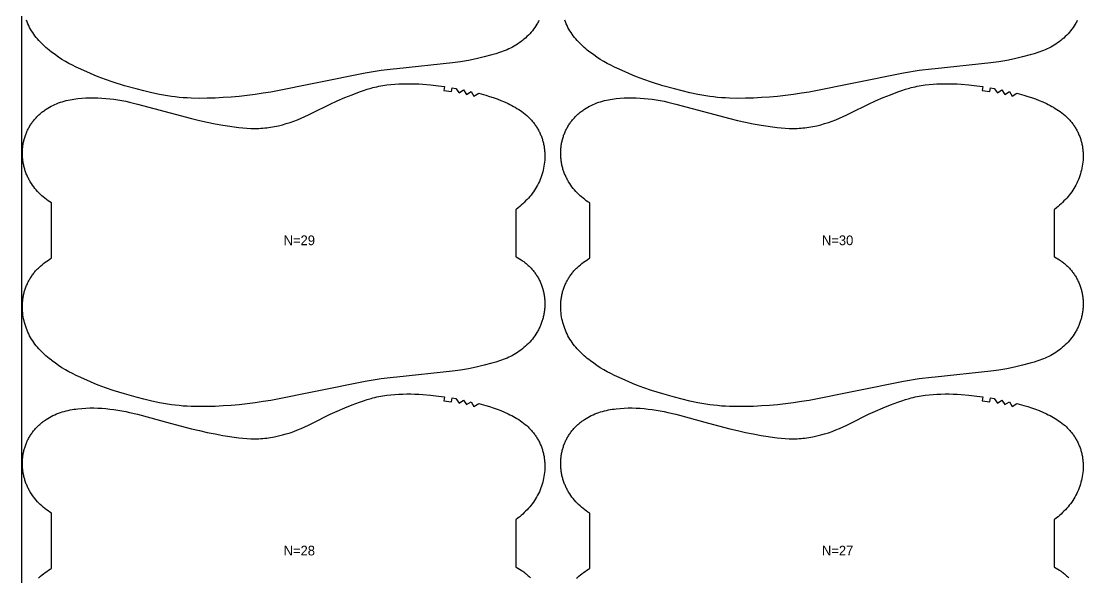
# Model space of a CAD drawing. Header units: inches. Extents: x 1 to 1936, y -76 to 1061.
# Drawn here: x 1 to 552, y 487 to 774 of the extents above; entities that cross this region are included whole.
import ezdxf

# ---------------------------------------------------------------- set-up
doc = ezdxf.new("R2010")
doc.units = ezdxf.units.IN

msp = doc.modelspace()

# ---------------------------------------------------------------- linework, layer by layer
at = {"layer": '1'}
for points in [[(1.472, -76.1778), (1936.299, -76.1778), (1936.299, 1060.5025), (1.472, 1060.5025), (1.472, -76.1778)], [(113.5219, 719.2052), (115.5751, 718.9874), (117.6325, 718.8202), (119.6929, 718.7149), (120.7239, 718.689), (121.755, 718.6828), (122.7862, 718.6976), (123.817, 718.7332), (124.8471, 718.7893), (125.8761, 718.8655), (126.9035, 718.9614), (127.9291, 719.0768), (128.9522, 719.2113), (129.9727, 719.3644), (130.9901, 719.5358), (132.0042, 719.7251), (134.0221, 720.1551), (136.0255, 720.6501), (138.0134, 721.206), (139.9844, 721.8194), (141.9364, 722.4901), (143.8671, 723.2186), (145.7741, 724.0055), (147.6562, 724.8489), (149.5184, 725.7372), (151.6049, 726.7825), (160.5896, 731.2836), (164.3455, 732.9938), (168.1475, 734.6006), (171.9845, 736.1192), (175.8551, 737.553), (177.8038, 738.2355), (179.7642, 738.8822), (181.7391, 739.4781), (182.733, 739.7524), (183.7316, 740.0086), (184.7353, 740.2451), (185.7436, 740.4622), (186.7561, 740.6603), (187.7722, 740.8399), (189.8137, 741.1463), (191.8642, 741.3857), (193.9201, 741.5628), (195.9799, 741.6837), (198.0423, 741.7548), (200.1059, 741.7825), (202.1697, 741.772), (204.2328, 741.7242), (206.2945, 741.6387), (208.3542, 741.5152), (212.4655, 741.1596), (216.5664, 740.6899), (219.5565, 740.294), (219.5577, 740.2938), (219.2809, 738.31), (223.1959, 737.7234), (223.513, 739.6981), (225.4858, 739.3701), (227.0915, 737.0523), (229.4191, 738.6428), (230.9599, 736.2834), (233.3303, 737.806), (234.7961, 735.4003), (237.2135, 736.8471), (240.821, 735.8383), (242.7957, 735.2366), (244.758, 734.5967), (246.7046, 733.9122), (248.632, 733.1766), (250.5365, 732.3838), (252.4138, 731.5285), (253.3408, 731.0759), (254.2594, 730.606), (255.1689, 730.118), (256.0688, 729.6113), (256.9582, 729.0854), (257.8354, 728.539), (258.6984, 727.9709), (259.545, 727.3801), (260.3733, 726.7652), (261.1813, 726.1251), (261.9668, 725.4586), (262.3505, 725.115), (262.7278, 724.7645), (263.0986, 724.4067), (263.4626, 724.0419), (263.8197, 723.6703), (264.1699, 723.2918), (264.513, 722.9068), (264.8489, 722.5154), (265.1774, 722.1177), (265.4986, 721.7138), (265.8122, 721.304), (266.1181, 720.8883), (266.4162, 720.467), (266.7064, 720.0401), (266.9887, 719.6079), (267.2628, 719.1704), (267.5286, 718.7279), (267.7861, 718.2805), (268.0351, 717.8283), (268.2756, 717.3716), (268.5074, 716.9104), (268.7306, 716.445), (268.9449, 715.9755), (269.1505, 715.5021), (269.3471, 715.025), (269.5347, 714.5443), (269.7133, 714.0602), (269.8827, 713.5729), (270.0429, 713.0825), (270.1938, 712.5893), (270.3353, 712.0934), (270.4674, 711.5949), (270.5901, 711.094), (270.7031, 710.591), (270.8065, 710.0859), (270.9003, 709.579), (270.9846, 709.0704), (271.0594, 708.5602), (271.1249, 708.0488), (271.1811, 707.5361), (271.2281, 707.0225), (271.2659, 706.508), (271.2946, 705.9929), (271.3143, 705.4773), (271.327, 704.4453), (271.3045, 703.4134), (271.2474, 702.383), (271.1562, 701.3553), (271.0315, 700.3314), (270.8739, 699.312), (270.6837, 698.2981), (270.4617, 697.2905), (270.2082, 696.2901), (269.9238, 695.2977), (269.6091, 694.3141), (269.2644, 693.3405), (268.8899, 692.3778), (268.4857, 691.4275), (268.0516, 690.4908), (267.5879, 689.569), (267.0945, 688.6634), (266.5713, 687.7752), (266.0186, 686.9058), (265.4366, 686.0561), (264.8268, 685.226), (264.1912, 684.4149), (263.5316, 683.6222), (262.8499, 682.8476), (262.148, 682.0904), (261.4278, 681.3502), (260.6912, 680.6264), (259.9398, 679.9186), (259.1746, 679.2262), (258.3962, 678.5488), (257.6055, 677.8859), (256.327, 676.8692), (256.327, 652.6223), (256.4749, 652.5478), (257.3808, 652.0535), (258.27, 651.5292), (259.1408, 650.9749), (259.5689, 650.6867), (259.9918, 650.391), (260.4094, 650.0879), (260.8215, 649.7775), (261.228, 649.4598), (261.6285, 649.1347), (262.0229, 648.8024), (262.4111, 648.4628), (262.7929, 648.116), (263.168, 647.762), (263.5363, 647.4008), (263.8977, 647.0326), (264.2519, 646.6575), (264.5989, 646.2757), (264.9385, 645.8872), (265.2705, 645.4923), (265.5949, 645.091), (265.9115, 644.6836), (266.2201, 644.2701), (266.5205, 643.8508), (266.8127, 643.4256), (267.0965, 642.9949), (267.3718, 642.5587), (267.6384, 642.1172), (267.8962, 641.6705), (268.1449, 641.2187), (268.3846, 640.7621), (268.6152, 640.3008), (268.8365, 639.835), (269.0486, 639.3648), (269.2515, 638.8906), (269.4451, 638.4125), (269.6294, 637.9306), (269.8043, 637.4453), (269.9699, 636.9566), (270.126, 636.4649), (270.2726, 635.9702), (270.4098, 635.4728), (270.5375, 634.9728), (270.6556, 634.4706), (270.7641, 633.9662), (270.863, 633.4599), (270.9523, 632.9519), (271.0319, 632.4423), (271.1019, 631.9313), (271.1625, 631.4191), (271.2134, 630.9059), (271.255, 630.3918), (271.287, 629.8769), (271.3097, 629.3616), (271.323, 628.8458), (271.327, 628.3299), (271.3217, 627.8139), (271.3071, 627.298), (271.2832, 626.7825), (271.2502, 626.2674), (271.2081, 625.753), (271.1568, 625.2394), (271.0964, 624.7267), (271.027, 624.2153), (270.9485, 623.7051), (270.8609, 623.1964), (270.7643, 622.6895), (270.6587, 622.1843), (270.5441, 621.6812), (270.4204, 621.1803), (270.2878, 620.6818), (270.1462, 620.1858), (269.9957, 619.6925), (269.8362, 619.2021), (269.6677, 618.7147), (269.4903, 618.2306), (269.304, 617.7499), (269.1088, 617.2728), (268.9048, 616.7994), (268.692, 616.3299), (268.4706, 615.8643), (268.2407, 615.4027), (268.0026, 614.9453), (267.7563, 614.4922), (267.502, 614.0434), (267.2399, 613.599), (266.6928, 612.7239), (266.116, 611.8677), (265.5109, 611.0311), (264.8787, 610.215), (264.2204, 609.4201), (263.5369, 608.6469), (262.8292, 607.8961), (262.098, 607.1682), (261.3442, 606.4638), (260.5686, 605.7834), (259.772, 605.1277), (258.9554, 604.4972), (258.1195, 603.8924), (257.2654, 603.3134), (256.3941, 602.7604), (256.327, 602.7205), (255.5068, 602.2334), (254.6045, 601.7325), (253.6883, 601.2577), (252.7592, 600.8093), (251.8183, 600.3872), (250.8667, 599.9912), (249.9055, 599.6192), (248.9359, 599.2686), (247.959, 598.9372), (245.9882, 598.3217), (244.0023, 597.7529), (240.0097, 596.7038), (235.9917, 595.7656), (231.9472, 594.9429), (227.879, 594.2466), (223.7918, 593.6788), (195.0636, 590.6104), (193.1248, 590.38), (186.8677, 589.6365), (178.7209, 588.3095), (130.1524, 578.6178), (126.0785, 577.958), (121.9924, 577.3739), (113.7966, 576.3931), (109.6859, 576.0249), (105.5684, 575.7414), (101.4464, 575.5374), (97.3209, 575.4141), (93.1932, 575.38), (89.0672, 575.4668), (87.0062, 575.5666), (84.9475, 575.7069), (82.8922, 575.8888), (80.8411, 576.1132), (78.7951, 576.3802), (76.7544, 576.6872), (72.6902, 577.4074), (68.6495, 578.248), (64.6312, 579.1894), (60.6337, 580.2165), (54.7099, 581.9022), (48.7743, 583.7692), (44.8615, 585.0866), (42.9199, 585.7852), (40.9934, 586.5217), (39.0843, 587.3013), (37.1889, 588.1154), (32.1675, 590.38), (29.6604, 591.5107), (27.8022, 592.4072), (25.9705, 593.3537), (25.0673, 593.8506), (24.1731, 594.3637), (22.4112, 595.4362), (20.6846, 596.5664), (18.9929, 597.7494), (17.3369, 598.982), (17, 599.2498), (15.7214, 600.2664), (14.9308, 600.9294), (14.1524, 601.6068), (13.3872, 602.2992), (12.6358, 603.007), (11.8991, 603.7308), (11.1789, 604.471), (10.4771, 605.2282), (9.7954, 606.0028), (9.1358, 606.7954), (8.5002, 607.6066), (7.8904, 608.4367), (7.3084, 609.2864), (6.7556, 610.1558), (6.2325, 611.0439), (5.7391, 611.9496), (5.2753, 612.8714), (4.8413, 613.8081), (4.4371, 614.7584), (4.0626, 615.721), (3.7179, 616.6947), (3.4032, 617.6782), (3.1188, 618.6707), (2.8653, 619.6711), (2.6432, 620.6787), (2.4531, 621.6926), (2.2955, 622.712), (2.1708, 623.7359), (2.0796, 624.7636), (2.0225, 625.794), (2, 626.8259), (2.0127, 627.8579), (2.0324, 628.3735), (2.0611, 628.8886), (2.0989, 629.4031), (2.1459, 629.9167), (2.2021, 630.4293), (2.2676, 630.9408), (2.3424, 631.4509), (2.4267, 631.9596), (2.5205, 632.4665), (2.6239, 632.9716), (2.7369, 633.4746), (2.8595, 633.9755), (2.9917, 634.4739), (3.1332, 634.9699), (3.2841, 635.4631), (3.4443, 635.9535), (3.6137, 636.4408), (3.7923, 636.9249), (3.9799, 637.4056), (4.1765, 637.8827), (4.382, 638.3561), (4.5964, 638.8256), (4.8196, 639.291), (5.0514, 639.7522), (5.2919, 640.2089), (5.5409, 640.6611), (5.7984, 641.1085), (6.0642, 641.551), (6.3383, 641.9885), (6.6205, 642.4207), (6.9108, 642.8475), (7.2089, 643.2689), (7.5148, 643.6845), (7.8284, 644.0944), (8.1495, 644.4982), (8.4781, 644.896), (8.814, 645.2874), (9.1571, 645.6724), (9.5072, 646.0509), (9.8644, 646.4225), (10.2284, 646.7873), (10.5991, 647.145), (10.9765, 647.4956), (11.3602, 647.8392), (12.1457, 648.5057), (12.9536, 649.1458), (13.7819, 649.7606), (14.6286, 650.3515), (15.4916, 650.9195), (16.3688, 651.466), (17, 651.8392), (17, 680.3399), (16.9328, 680.3798), (16.0616, 680.9328), (15.2075, 681.5118), (14.3716, 682.1166), (13.555, 682.7471), (12.7584, 683.4029), (11.9828, 684.0832), (11.229, 684.7876), (10.4978, 685.5155), (9.7901, 686.2663), (9.1066, 687.0395), (8.4483, 687.8344), (7.816, 688.6505), (7.2109, 689.4871), (6.6342, 690.3433), (6.0871, 691.2184), (5.8249, 691.6628), (5.5707, 692.1116), (5.3244, 692.5648), (5.0863, 693.0222), (4.8564, 693.4837), (4.635, 693.9493), (4.4222, 694.4188), (4.2181, 694.8922), (4.0229, 695.3693), (3.8367, 695.85), (3.6593, 696.3341), (3.4908, 696.8215), (3.3313, 697.3119), (3.1808, 697.8052), (3.0392, 698.3012), (2.9065, 698.7997), (2.7829, 699.3006), (2.6683, 699.8037), (2.5627, 700.3089), (2.4661, 700.8159), (2.3785, 701.3245), (2.3, 701.8347), (2.2306, 702.3462), (2.1702, 702.8588), (2.1189, 703.3724), (2.0768, 703.8868), (2.0437, 704.4019), (2.0199, 704.9175), (2.0053, 705.4333), (2, 705.9493), (2.004, 706.4652), (2.0173, 706.981), (2.0399, 707.4964), (2.072, 708.0112), (2.1135, 708.5253), (2.1645, 709.0386), (2.225, 709.5507), (2.2951, 710.0617), (2.3747, 710.5713), (2.464, 711.0793), (2.5629, 711.5856), (2.6714, 712.09), (2.7895, 712.5922), (2.9172, 713.0922), (3.0543, 713.5896), (3.201, 714.0843), (3.3571, 714.576), (3.5227, 715.0647), (3.6976, 715.5501), (3.8819, 716.0319), (4.0755, 716.51), (4.2783, 716.9843), (4.4905, 717.4544), (4.7118, 717.9202), (4.9424, 718.3815), (5.182, 718.8382), (5.4308, 719.2899), (5.6886, 719.7366), (5.9552, 720.1781), (6.2304, 720.6143), (6.5142, 721.045), (6.8065, 721.4702), (7.1069, 721.8895), (7.4155, 722.303), (7.7321, 722.7104), (8.0564, 723.1117), (8.3885, 723.5066), (8.7281, 723.8951), (9.0751, 724.2769), (9.4293, 724.652), (9.7907, 725.0202), (10.159, 725.3814), (10.5341, 725.7354), (10.9158, 726.0822), (11.304, 726.4218), (11.6985, 726.7541), (12.099, 727.0792), (12.5054, 727.3969), (12.9176, 727.7073), (13.3352, 728.0104), (13.7581, 728.3061), (14.1862, 728.5943), (15.057, 729.1486), (15.9462, 729.673), (16.8521, 730.1672), (17.7734, 730.6313), (18.7089, 731.0655), (19.6574, 731.4704), (20.6178, 731.8464), (21.5891, 732.194), (22.57, 732.5137), (23.5594, 732.8059), (24.5562, 733.0712), (25.5594, 733.3101), (26.5683, 733.5238), (27.582, 733.7136), (28.6001, 733.8808), (29.6218, 734.0267), (30.6464, 734.1526), (32.702, 734.3495), (34.7622, 734.4806), (36.8247, 734.5486), (38.8879, 734.5548), (40.9502, 734.5006), (43.0101, 734.3877), (45.0667, 734.2202), (47.1191, 734.0027), (49.1666, 733.7397), (51.2082, 733.4349), (53.243, 733.0883), (55.2696, 732.6992), (57.2871, 732.2667), (61.295, 731.2848), (78.1772, 726.7825), (89.2113, 723.8398), (93.2236, 722.8719), (97.2527, 721.9763), (101.2983, 721.159), (105.3583, 720.4174), (113.5219, 719.2052)], [(391.0219, 719.2052), (393.0751, 718.9874), (395.1325, 718.8202), (397.1929, 718.7149), (398.2239, 718.689), (399.255, 718.6828), (400.2862, 718.6976), (401.317, 718.7332), (402.3471, 718.7893), (403.3761, 718.8655), (404.4035, 718.9614), (405.4291, 719.0768), (406.4522, 719.2113), (407.4727, 719.3644), (408.4901, 719.5358), (409.5042, 719.7251), (411.5221, 720.1551), (413.5255, 720.6501), (415.5134, 721.206), (417.4844, 721.8194), (419.4364, 722.4901), (421.3671, 723.2186), (423.2741, 724.0055), (425.1562, 724.8489), (427.0184, 725.7372), (429.1049, 726.7825), (438.0896, 731.2836), (441.8455, 732.9938), (445.6475, 734.6006), (449.4845, 736.1192), (453.3551, 737.553), (455.3038, 738.2355), (457.2642, 738.8822), (459.2391, 739.4781), (460.233, 739.7524), (461.2316, 740.0086), (462.2353, 740.2451), (463.2436, 740.4622), (464.2561, 740.6603), (465.2722, 740.8399), (467.3137, 741.1463), (469.3642, 741.3857), (471.4201, 741.5628), (473.4799, 741.6837), (475.5423, 741.7548), (477.6059, 741.7825), (479.6697, 741.772), (481.7328, 741.7242), (483.7945, 741.6387), (485.8542, 741.5152), (489.9655, 741.1596), (494.0664, 740.6899), (497.0565, 740.294), (497.0577, 740.2938), (496.7809, 738.31), (500.6959, 737.7234), (501.013, 739.6981), (502.9858, 739.3701), (504.5915, 737.0523), (506.9191, 738.6428), (508.4599, 736.2834), (510.8303, 737.806), (512.2961, 735.4003), (514.7135, 736.8471), (518.321, 735.8383), (520.2957, 735.2366), (522.258, 734.5967), (524.2046, 733.9122), (526.132, 733.1766), (528.0365, 732.3838), (529.9138, 731.5285), (530.8408, 731.0759), (531.7594, 730.606), (532.6689, 730.118), (533.5688, 729.6113), (534.4582, 729.0854), (535.3354, 728.539), (536.1984, 727.9709), (537.045, 727.3801), (537.8733, 726.7652), (538.6813, 726.1251), (539.4668, 725.4586), (539.8505, 725.115), (540.2278, 724.7645), (540.5986, 724.4067), (540.9626, 724.0419), (541.3197, 723.6703), (541.6699, 723.2918), (542.013, 722.9068), (542.3489, 722.5154), (542.6774, 722.1177), (542.9986, 721.7138), (543.3122, 721.304), (543.6181, 720.8883), (543.9162, 720.467), (544.2064, 720.0401), (544.4887, 719.6079), (544.7628, 719.1704), (545.0286, 718.7279), (545.2861, 718.2805), (545.5351, 717.8283), (545.7756, 717.3716), (546.0074, 716.9104), (546.2306, 716.445), (546.4449, 715.9755), (546.6505, 715.5021), (546.8471, 715.025), (547.0347, 714.5443), (547.2133, 714.0602), (547.3827, 713.5729), (547.5429, 713.0825), (547.6938, 712.5893), (547.8353, 712.0934), (547.9674, 711.5949), (548.0901, 711.094), (548.2031, 710.591), (548.3065, 710.0859), (548.4003, 709.579), (548.4846, 709.0704), (548.5594, 708.5602), (548.6249, 708.0488), (548.6811, 707.5361), (548.7281, 707.0225), (548.7659, 706.508), (548.7946, 705.9929), (548.8143, 705.4773), (548.827, 704.4453), (548.8045, 703.4134), (548.7474, 702.383), (548.6562, 701.3553), (548.5315, 700.3314), (548.3739, 699.312), (548.1837, 698.2981), (547.9617, 697.2905), (547.7082, 696.2901), (547.4238, 695.2977), (547.1091, 694.3141), (546.7644, 693.3405), (546.3899, 692.3778), (545.9857, 691.4275), (545.5516, 690.4908), (545.0879, 689.569), (544.5945, 688.6634), (544.0713, 687.7752), (543.5186, 686.9058), (542.9366, 686.0561), (542.3268, 685.226), (541.6912, 684.4149), (541.0316, 683.6222), (540.3499, 682.8476), (539.648, 682.0904), (538.9278, 681.3502), (538.1912, 680.6264), (537.4398, 679.9186), (536.6746, 679.2262), (535.8962, 678.5488), (535.1055, 677.8859), (533.827, 676.8692), (533.827, 652.6223), (533.9749, 652.5478), (534.8808, 652.0535), (535.77, 651.5292), (536.6408, 650.9749), (537.0689, 650.6867), (537.4918, 650.391), (537.9094, 650.0879), (538.3215, 649.7775), (538.728, 649.4598), (539.1285, 649.1347), (539.5229, 648.8024), (539.9111, 648.4628), (540.2929, 648.116), (540.668, 647.762), (541.0363, 647.4008), (541.3977, 647.0326), (541.7519, 646.6575), (542.0989, 646.2757), (542.4385, 645.8872), (542.7705, 645.4923), (543.0949, 645.091), (543.4115, 644.6836), (543.7201, 644.2701), (544.0205, 643.8508), (544.3127, 643.4256), (544.5965, 642.9949), (544.8718, 642.5587), (545.1384, 642.1172), (545.3962, 641.6705), (545.6449, 641.2187), (545.8846, 640.7621), (546.1152, 640.3008), (546.3365, 639.835), (546.5486, 639.3648), (546.7515, 638.8906), (546.9451, 638.4125), (547.1294, 637.9306), (547.3043, 637.4453), (547.4699, 636.9566), (547.626, 636.4649), (547.7726, 635.9702), (547.9098, 635.4728), (548.0375, 634.9728), (548.1556, 634.4706), (548.2641, 633.9662), (548.363, 633.4599), (548.4523, 632.9519), (548.5319, 632.4423), (548.6019, 631.9313), (548.6625, 631.4191), (548.7134, 630.9059), (548.755, 630.3918), (548.787, 629.8769), (548.8097, 629.3616), (548.823, 628.8458), (548.827, 628.3299), (548.8217, 627.8139), (548.8071, 627.298), (548.7832, 626.7825), (548.7502, 626.2674), (548.7081, 625.753), (548.6568, 625.2394), (548.5964, 624.7267), (548.527, 624.2153), (548.4485, 623.7051), (548.3609, 623.1964), (548.2643, 622.6895), (548.1587, 622.1843), (548.0441, 621.6812), (547.9204, 621.1803), (547.7878, 620.6818), (547.6462, 620.1858), (547.4957, 619.6925), (547.3362, 619.2021), (547.1677, 618.7147), (546.9903, 618.2306), (546.804, 617.7499), (546.6088, 617.2728), (546.4048, 616.7994), (546.192, 616.3299), (545.9706, 615.8643), (545.7407, 615.4027), (545.5026, 614.9453), (545.2563, 614.4922), (545.002, 614.0434), (544.7399, 613.599), (544.1928, 612.7239), (543.616, 611.8677), (543.0109, 611.0311), (542.3787, 610.215), (541.7204, 609.4201), (541.0369, 608.6469), (540.3292, 607.8961), (539.598, 607.1682), (538.8442, 606.4638), (538.0686, 605.7834), (537.272, 605.1277), (536.4554, 604.4972), (535.6195, 603.8924), (534.7654, 603.3134), (533.8941, 602.7604), (533.827, 602.7205), (533.0068, 602.2334), (532.1045, 601.7325), (531.1883, 601.2577), (530.2592, 600.8093), (529.3183, 600.3872), (528.3667, 599.9912), (527.4055, 599.6192), (526.4359, 599.2686), (525.459, 598.9372), (523.4882, 598.3217), (521.5023, 597.7529), (517.5097, 596.7038), (513.4917, 595.7656), (509.4472, 594.9429), (505.379, 594.2466), (501.2918, 593.6788), (472.5636, 590.6104), (470.6248, 590.38), (464.3677, 589.6365), (456.2209, 588.3095), (407.6524, 578.6178), (403.5785, 577.958), (399.4924, 577.3739), (391.2966, 576.3931), (387.1859, 576.0249), (383.0684, 575.7414), (378.9464, 575.5374), (374.8209, 575.4141), (370.6932, 575.38), (366.5672, 575.4668), (364.5062, 575.5666), (362.4475, 575.7069), (360.3922, 575.8888), (358.3411, 576.1132), (356.2951, 576.3802), (354.2544, 576.6872), (350.1902, 577.4074), (346.1495, 578.248), (342.1312, 579.1894), (338.1337, 580.2165), (332.2099, 581.9022), (326.2743, 583.7692), (322.3615, 585.0866), (320.4199, 585.7852), (318.4934, 586.5217), (316.5843, 587.3013), (314.6889, 588.1154), (309.6675, 590.38), (307.1604, 591.5107), (305.3022, 592.4072), (303.4705, 593.3537), (302.5673, 593.8506), (301.6731, 594.3637), (299.9112, 595.4362), (298.1846, 596.5664), (296.4929, 597.7494), (294.8369, 598.982), (294.5, 599.2498), (293.2214, 600.2664), (292.4308, 600.9294), (291.6524, 601.6068), (290.8872, 602.2992), (290.1358, 603.007), (289.3991, 603.7308), (288.6789, 604.471), (287.9771, 605.2282), (287.2954, 606.0028), (286.6358, 606.7954), (286.0002, 607.6066), (285.3904, 608.4367), (284.8084, 609.2864), (284.2556, 610.1558), (283.7325, 611.0439), (283.2391, 611.9496), (282.7753, 612.8714), (282.3413, 613.8081), (281.9371, 614.7584), (281.5626, 615.721), (281.2179, 616.6947), (280.9032, 617.6782), (280.6188, 618.6707), (280.3653, 619.6711), (280.1432, 620.6787), (279.9531, 621.6926), (279.7955, 622.712), (279.6708, 623.7359), (279.5796, 624.7636), (279.5225, 625.794), (279.5, 626.8259), (279.5127, 627.8579), (279.5324, 628.3735), (279.5611, 628.8886), (279.5989, 629.4031), (279.6459, 629.9167), (279.7021, 630.4293), (279.7676, 630.9408), (279.8424, 631.4509), (279.9267, 631.9596), (280.0205, 632.4665), (280.1239, 632.9716), (280.2369, 633.4746), (280.3595, 633.9755), (280.4917, 634.4739), (280.6332, 634.9699), (280.7841, 635.4631), (280.9443, 635.9535), (281.1137, 636.4408), (281.2923, 636.9249), (281.4799, 637.4056), (281.6765, 637.8827), (281.882, 638.3561), (282.0964, 638.8256), (282.3196, 639.291), (282.5514, 639.7522), (282.7919, 640.2089), (283.0409, 640.6611), (283.2984, 641.1085), (283.5642, 641.551), (283.8383, 641.9885), (284.1205, 642.4207), (284.4108, 642.8475), (284.7089, 643.2689), (285.0148, 643.6845), (285.3284, 644.0944), (285.6495, 644.4982), (285.9781, 644.896), (286.314, 645.2874), (286.6571, 645.6724), (287.0072, 646.0509), (287.3644, 646.4225), (287.7284, 646.7873), (288.0991, 647.145), (288.4765, 647.4956), (288.8602, 647.8392), (289.6457, 648.5057), (290.4536, 649.1458), (291.2819, 649.7606), (292.1286, 650.3515), (292.9916, 650.9195), (293.8688, 651.466), (294.5, 651.8392), (294.5, 680.3399), (294.4328, 680.3798), (293.5616, 680.9328), (292.7075, 681.5118), (291.8716, 682.1166), (291.055, 682.7471), (290.2584, 683.4029), (289.4828, 684.0832), (288.729, 684.7876), (287.9978, 685.5155), (287.2901, 686.2663), (286.6066, 687.0395), (285.9483, 687.8344), (285.316, 688.6505), (284.7109, 689.4871), (284.1342, 690.3433), (283.5871, 691.2184), (283.3249, 691.6628), (283.0707, 692.1116), (282.8244, 692.5648), (282.5863, 693.0222), (282.3564, 693.4837), (282.135, 693.9493), (281.9222, 694.4188), (281.7181, 694.8922), (281.5229, 695.3693), (281.3367, 695.85), (281.1593, 696.3341), (280.9908, 696.8215), (280.8313, 697.3119), (280.6808, 697.8052), (280.5392, 698.3012), (280.4065, 698.7997), (280.2829, 699.3006), (280.1683, 699.8037), (280.0627, 700.3089), (279.9661, 700.8159), (279.8785, 701.3245), (279.8, 701.8347), (279.7306, 702.3462), (279.6702, 702.8588), (279.6189, 703.3724), (279.5768, 703.8868), (279.5437, 704.4019), (279.5199, 704.9175), (279.5053, 705.4333), (279.5, 705.9493), (279.504, 706.4652), (279.5173, 706.981), (279.5399, 707.4964), (279.572, 708.0112), (279.6135, 708.5253), (279.6645, 709.0386), (279.725, 709.5507), (279.7951, 710.0617), (279.8747, 710.5713), (279.964, 711.0793), (280.0629, 711.5856), (280.1714, 712.09), (280.2895, 712.5922), (280.4172, 713.0922), (280.5543, 713.5896), (280.701, 714.0843), (280.8571, 714.576), (281.0227, 715.0647), (281.1976, 715.5501), (281.3819, 716.0319), (281.5755, 716.51), (281.7783, 716.9843), (281.9905, 717.4544), (282.2118, 717.9202), (282.4424, 718.3815), (282.682, 718.8382), (282.9308, 719.2899), (283.1886, 719.7366), (283.4552, 720.1781), (283.7304, 720.6143), (284.0142, 721.045), (284.3065, 721.4702), (284.6069, 721.8895), (284.9155, 722.303), (285.2321, 722.7104), (285.5564, 723.1117), (285.8885, 723.5066), (286.2281, 723.8951), (286.5751, 724.2769), (286.9293, 724.652), (287.2907, 725.0202), (287.659, 725.3814), (288.0341, 725.7354), (288.4158, 726.0822), (288.804, 726.4218), (289.1985, 726.7541), (289.599, 727.0792), (290.0054, 727.3969), (290.4176, 727.7073), (290.8352, 728.0104), (291.2581, 728.3061), (291.6862, 728.5943), (292.557, 729.1486), (293.4462, 729.673), (294.3521, 730.1672), (295.2734, 730.6313), (296.2089, 731.0655), (297.1574, 731.4704), (298.1178, 731.8464), (299.0891, 732.194), (300.07, 732.5137), (301.0594, 732.8059), (302.0562, 733.0712), (303.0594, 733.3101), (304.0683, 733.5238), (305.082, 733.7136), (306.1001, 733.8808), (307.1218, 734.0267), (308.1464, 734.1526), (310.202, 734.3495), (312.2622, 734.4806), (314.3247, 734.5486), (316.3879, 734.5548), (318.4502, 734.5006), (320.5101, 734.3877), (322.5667, 734.2202), (324.6191, 734.0027), (326.6666, 733.7397), (328.7082, 733.4349), (330.743, 733.0883), (332.7696, 732.6992), (334.7871, 732.2667), (338.795, 731.2848), (355.6772, 726.7825), (366.7113, 723.8398), (370.7236, 722.8719), (374.7527, 721.9763), (378.7983, 721.159), (382.8583, 720.4174), (391.0219, 719.2052)]]:
    msp.add_lwpolyline(points, close=True, dxfattribs=at)
for points in [[(268.2407, 774.2627), (268.0026, 773.8053), (267.7563, 773.3522), (267.502, 772.9034), (267.2399, 772.459), (266.6928, 771.5839), (266.116, 770.7277), (265.5109, 769.8911), (264.8787, 769.075), (264.2204, 768.2801), (263.5369, 767.5069), (262.8292, 766.7561), (262.098, 766.0282), (261.3442, 765.3238), (260.5686, 764.6434), (259.772, 763.9877), (258.9554, 763.3572), (258.1195, 762.7524), (257.2654, 762.1734), (256.3941, 761.6204), (256.327, 761.5805), (255.5068, 761.0934), (254.6045, 760.5925), (253.6883, 760.1177), (252.7592, 759.6693), (251.8183, 759.2472), (250.8667, 758.8512), (249.9055, 758.4792), (248.9359, 758.1286), (247.959, 757.7972), (245.9882, 757.1817), (244.0023, 756.6129), (240.0097, 755.5638), (235.9917, 754.6256), (231.9472, 753.8029), (227.879, 753.1066), (223.7918, 752.5388), (195.0636, 749.4704), (193.1248, 749.24), (186.8677, 748.4965), (178.7209, 747.1695), (130.1524, 737.4778), (126.0785, 736.818), (121.9924, 736.2339), (113.7966, 735.2531), (109.6859, 734.8849), (105.5684, 734.6014), (101.4464, 734.3974), (97.3209, 734.2741), (93.1932, 734.24), (89.0672, 734.3268), (87.0062, 734.4266), (84.9475, 734.5669), (82.8922, 734.7488), (80.8411, 734.9732), (78.7951, 735.2402), (76.7544, 735.5472), (72.6902, 736.2674), (68.6495, 737.108), (64.6312, 738.0494), (60.6337, 739.0765), (54.7099, 740.7622), (48.7743, 742.6292), (44.8615, 743.9466), (42.9199, 744.6452), (40.9934, 745.3817), (39.0843, 746.1613), (37.1889, 746.9754), (32.1675, 749.24), (29.6604, 750.3707), (27.8022, 751.2672), (25.9705, 752.2137), (25.0673, 752.7106), (24.1731, 753.2237), (22.4112, 754.2962), (20.6846, 755.4264), (18.9929, 756.6094), (17.3369, 757.842), (17, 758.1098), (15.7214, 759.1264), (14.9308, 759.7894), (14.1524, 760.4668), (13.3872, 761.1592), (12.6358, 761.867), (11.8991, 762.5908), (11.1789, 763.331), (10.4771, 764.0882), (9.7954, 764.8628), (9.1358, 765.6554), (8.5002, 766.4666), (7.8904, 767.2967), (7.3084, 768.1464), (6.7556, 769.0158), (6.2325, 769.9039), (5.7391, 770.8096), (5.2753, 771.7314), (4.8413, 772.6681), (4.4371, 773.6184), (4.0626, 774.581)], [(545.7407, 774.2627), (545.5026, 773.8053), (545.2563, 773.3522), (545.002, 772.9034), (544.7399, 772.459), (544.1928, 771.5839), (543.616, 770.7277), (543.0109, 769.8911), (542.3787, 769.075), (541.7204, 768.2801), (541.0369, 767.5069), (540.3292, 766.7561), (539.598, 766.0282), (538.8442, 765.3238), (538.0686, 764.6434), (537.272, 763.9877), (536.4554, 763.3572), (535.6195, 762.7524), (534.7654, 762.1734), (533.8941, 761.6204), (533.827, 761.5805), (533.0068, 761.0934), (532.1045, 760.5925), (531.1883, 760.1177), (530.2592, 759.6693), (529.3183, 759.2472), (528.3667, 758.8512), (527.4055, 758.4792), (526.4359, 758.1286), (525.459, 757.7972), (523.4882, 757.1817), (521.5023, 756.6129), (517.5097, 755.5638), (513.4917, 754.6256), (509.4472, 753.8029), (505.379, 753.1066), (501.2918, 752.5388), (472.5636, 749.4704), (470.6248, 749.24), (464.3677, 748.4965), (456.2209, 747.1695), (407.6524, 737.4778), (403.5785, 736.818), (399.4924, 736.2339), (391.2966, 735.2531), (387.1859, 734.8849), (383.0684, 734.6014), (378.9464, 734.3974), (374.8209, 734.2741), (370.6932, 734.24), (366.5672, 734.3268), (364.5062, 734.4266), (362.4475, 734.5669), (360.3922, 734.7488), (358.3411, 734.9732), (356.2951, 735.2402), (354.2544, 735.5472), (350.1902, 736.2674), (346.1495, 737.108), (342.1312, 738.0494), (338.1337, 739.0765), (332.2099, 740.7622), (326.2743, 742.6292), (322.3615, 743.9466), (320.4199, 744.6452), (318.4934, 745.3817), (316.5843, 746.1613), (314.6889, 746.9754), (309.6675, 749.24), (307.1604, 750.3707), (305.3022, 751.2672), (303.4705, 752.2137), (302.5673, 752.7106), (301.6731, 753.2237), (299.9112, 754.2962), (298.1846, 755.4264), (296.4929, 756.6094), (294.8369, 757.842), (294.5, 758.1098), (293.2214, 759.1264), (292.4308, 759.7894), (291.6524, 760.4668), (290.8872, 761.1592), (290.1358, 761.867), (289.3991, 762.5908), (288.6789, 763.331), (287.9771, 764.0882), (287.2954, 764.8628), (286.6358, 765.6554), (286.0002, 766.4666), (285.3904, 767.2967), (284.8084, 768.1464), (284.2556, 769.0158), (283.7325, 769.9039), (283.2391, 770.8096), (282.7753, 771.7314), (282.3413, 772.6681), (281.9371, 773.6184), (281.5626, 774.581)], [(10.2284, 486.9273), (10.5991, 487.285), (10.9765, 487.6356), (11.3602, 487.9792), (12.1457, 488.6457), (12.9536, 489.2858), (13.7819, 489.9006), (14.6286, 490.4915), (15.4916, 491.0595), (16.3688, 491.606), (17, 491.9792), (17, 520.4799), (16.9328, 520.5198), (16.0616, 521.0728), (15.2075, 521.6518), (14.3716, 522.2566), (13.555, 522.8871), (12.7584, 523.5429), (11.9828, 524.2232), (11.229, 524.9276), (10.4978, 525.6555), (9.7901, 526.4063), (9.1066, 527.1795), (8.4483, 527.9744), (7.816, 528.7905), (7.2109, 529.6271), (6.6342, 530.4833), (6.0871, 531.3584), (5.8249, 531.8028), (5.5707, 532.2516), (5.3244, 532.7048), (5.0863, 533.1622), (4.8564, 533.6237), (4.635, 534.0893), (4.4222, 534.5588), (4.2181, 535.0322), (4.0229, 535.5093), (3.8367, 535.99), (3.6593, 536.4741), (3.4908, 536.9615), (3.3313, 537.4519), (3.1808, 537.9452), (3.0392, 538.4412), (2.9065, 538.9397), (2.7829, 539.4406), (2.6683, 539.9437), (2.5627, 540.4489), (2.4661, 540.9559), (2.3785, 541.4645), (2.3, 541.9747), (2.2306, 542.4862), (2.1702, 542.9988), (2.1189, 543.5124), (2.0768, 544.0268), (2.0437, 544.5419), (2.0199, 545.0575), (2.0053, 545.5733), (2, 546.0893), (2.004, 546.6052), (2.0173, 547.121), (2.0399, 547.6364), (2.072, 548.1512), (2.1135, 548.6653), (2.1645, 549.1786), (2.225, 549.6907), (2.2951, 550.2017), (2.3747, 550.7113), (2.464, 551.2193), (2.5629, 551.7256), (2.6714, 552.23), (2.7895, 552.7322), (2.9172, 553.2322), (3.0543, 553.7296), (3.201, 554.2243), (3.3571, 554.716), (3.5227, 555.2047), (3.6976, 555.6901), (3.8819, 556.1719), (4.0755, 556.65), (4.2783, 557.1243), (4.4905, 557.5944), (4.7118, 558.0602), (4.9424, 558.5215), (5.182, 558.9782), (5.4308, 559.4299), (5.6886, 559.8766), (5.9552, 560.3181), (6.2304, 560.7543), (6.5142, 561.185), (6.8065, 561.6102), (7.1069, 562.0295), (7.4155, 562.443), (7.7321, 562.8504), (8.0564, 563.2517), (8.3885, 563.6466), (8.7281, 564.0351), (9.0751, 564.4169), (9.4293, 564.792), (9.7907, 565.1602), (10.159, 565.5214), (10.5341, 565.8754), (10.9158, 566.2222), (11.304, 566.5618), (11.6985, 566.8941), (12.099, 567.2192), (12.5054, 567.5369), (12.9176, 567.8473), (13.3352, 568.1504), (13.7581, 568.4461), (14.1862, 568.7343), (15.057, 569.2886), (15.9462, 569.813), (16.8521, 570.3072), (17.7734, 570.7713), (18.7089, 571.2055), (19.6574, 571.6104), (20.6178, 571.9864), (21.5891, 572.334), (22.57, 572.6537), (23.5594, 572.9459), (24.5562, 573.2112), (25.5594, 573.4501), (26.5683, 573.6638), (27.582, 573.8536), (28.6001, 574.0208), (29.6218, 574.1667), (30.6464, 574.2926), (32.702, 574.4895), (34.7622, 574.6206), (36.8247, 574.6886), (38.8879, 574.6948), (40.9502, 574.6406), (43.0101, 574.5277), (45.0667, 574.3602), (47.1191, 574.1427), (49.1666, 573.8797), (51.2082, 573.5749), (53.243, 573.2283), (55.2696, 572.8392), (57.2871, 572.4067), (61.295, 571.4248), (78.1772, 566.9225), (89.2113, 563.9798), (93.2236, 563.0119), (97.2527, 562.1163), (101.2983, 561.299), (105.3583, 560.5574), (113.5219, 559.3452), (113.5219, 559.3452), (115.5751, 559.1274), (117.6325, 558.9602), (119.6929, 558.8549), (120.7239, 558.829), (121.755, 558.8228), (122.7862, 558.8376), (123.817, 558.8732), (124.8471, 558.9293), (125.8761, 559.0055), (126.9035, 559.1014), (127.9291, 559.2168), (128.9522, 559.3513), (129.9727, 559.5044), (130.9901, 559.6758), (132.0042, 559.8651), (134.0221, 560.2951), (136.0255, 560.7901), (138.0134, 561.346), (139.9844, 561.9594), (141.9364, 562.6301), (143.8671, 563.3586), (145.7741, 564.1455), (147.6562, 564.9889), (149.5184, 565.8772), (151.6049, 566.9225), (160.5896, 571.4236), (164.3455, 573.1338), (168.1475, 574.7406), (171.9845, 576.2592), (175.8551, 577.693), (177.8038, 578.3755), (179.7642, 579.0222), (181.7391, 579.6181), (182.733, 579.8924), (183.7316, 580.1486), (184.7353, 580.3851), (185.7436, 580.6022), (186.7561, 580.8003), (187.7722, 580.9799), (189.8137, 581.2863), (191.8642, 581.5257), (193.9201, 581.7028), (195.9799, 581.8237), (198.0423, 581.8948), (200.1059, 581.9225), (202.1697, 581.912), (204.2328, 581.8642), (206.2945, 581.7787), (208.3542, 581.6552), (212.4655, 581.2996), (216.5664, 580.8299), (219.5565, 580.434), (219.5577, 580.4338), (219.2809, 578.45), (223.1959, 577.8634), (223.513, 579.8381), (225.4858, 579.5101), (227.0915, 577.1923), (229.4191, 578.7828), (230.9599, 576.4234), (233.3303, 577.946), (234.7961, 575.5403), (237.2135, 576.9871), (240.821, 575.9783), (242.7957, 575.3766), (244.758, 574.7367), (246.7046, 574.0522), (248.632, 573.3166), (250.5365, 572.5238), (252.4138, 571.6685), (253.3408, 571.2159), (254.2594, 570.746), (255.1689, 570.258), (256.0688, 569.7513), (256.9582, 569.2254), (257.8354, 568.679), (258.6984, 568.1109), (259.545, 567.5201), (260.3733, 566.9052), (261.1813, 566.2651), (261.9668, 565.5986), (262.3505, 565.255), (262.7278, 564.9045), (263.0986, 564.5467), (263.4626, 564.1819), (263.8197, 563.8103), (264.1699, 563.4318), (264.513, 563.0468), (264.8489, 562.6554), (265.1774, 562.2577), (265.4986, 561.8538), (265.8122, 561.444), (266.1181, 561.0283), (266.4162, 560.607), (266.7064, 560.1801), (266.9887, 559.7479), (267.2628, 559.3104), (267.5286, 558.8679), (267.7861, 558.4205), (268.0351, 557.9683), (268.2756, 557.5116), (268.5074, 557.0504), (268.7306, 556.585), (268.9449, 556.1155), (269.1505, 555.6421), (269.3471, 555.165), (269.5347, 554.6843), (269.7133, 554.2002), (269.8827, 553.7129), (270.0429, 553.2225), (270.1938, 552.7293), (270.3353, 552.2334), (270.4674, 551.7349), (270.5901, 551.234), (270.7031, 550.731), (270.8065, 550.2259), (270.9003, 549.719), (270.9846, 549.2104), (271.0594, 548.7002), (271.1249, 548.1888), (271.1811, 547.6761), (271.2281, 547.1625), (271.2659, 546.648), (271.2946, 546.1329), (271.3143, 545.6173), (271.327, 544.5853), (271.3045, 543.5534), (271.2474, 542.523), (271.1562, 541.4953), (271.0315, 540.4714), (270.8739, 539.452), (270.6837, 538.4381), (270.4617, 537.4305), (270.2082, 536.4301), (269.9238, 535.4377), (269.6091, 534.4541), (269.2644, 533.4805), (268.8899, 532.5178), (268.4857, 531.5675), (268.0516, 530.6308), (267.5879, 529.709), (267.0945, 528.8034), (266.5713, 527.9152), (266.0186, 527.0458), (265.4366, 526.1961), (264.8268, 525.366), (264.1912, 524.5549), (263.5316, 523.7622), (262.8499, 522.9876), (262.148, 522.2304), (261.4278, 521.4902), (260.6912, 520.7664), (259.9398, 520.0586), (259.1746, 519.3662), (258.3962, 518.6888), (257.6055, 518.0259), (256.327, 517.0092), (256.327, 492.7623), (256.4749, 492.6878), (257.3808, 492.1935), (258.27, 491.6692), (259.1408, 491.1149), (259.5689, 490.8267), (259.9918, 490.531), (260.4094, 490.2279), (260.8215, 489.9175), (261.228, 489.5998), (261.6285, 489.2747), (262.0229, 488.9424), (262.4111, 488.6028), (262.7929, 488.256), (263.168, 487.902), (263.5363, 487.5408), (263.8977, 487.1726)], [(287.7284, 486.9273), (288.0991, 487.285), (288.4765, 487.6356), (288.8602, 487.9792), (289.6457, 488.6457), (290.4536, 489.2858), (291.2819, 489.9006), (292.1286, 490.4915), (292.9916, 491.0595), (293.8688, 491.606), (294.5, 491.9792), (294.5, 520.4799), (294.4328, 520.5198), (293.5616, 521.0728), (292.7075, 521.6518), (291.8716, 522.2566), (291.055, 522.8871), (290.2584, 523.5429), (289.4828, 524.2232), (288.729, 524.9276), (287.9978, 525.6555), (287.2901, 526.4063), (286.6066, 527.1795), (285.9483, 527.9744), (285.316, 528.7905), (284.7109, 529.6271), (284.1342, 530.4833), (283.5871, 531.3584), (283.3249, 531.8028), (283.0707, 532.2516), (282.8244, 532.7048), (282.5863, 533.1622), (282.3564, 533.6237), (282.135, 534.0893), (281.9222, 534.5588), (281.7181, 535.0322), (281.5229, 535.5093), (281.3367, 535.99), (281.1593, 536.4741), (280.9908, 536.9615), (280.8313, 537.4519), (280.6808, 537.9452), (280.5392, 538.4412), (280.4065, 538.9397), (280.2829, 539.4406), (280.1683, 539.9437), (280.0627, 540.4489), (279.9661, 540.9559), (279.8785, 541.4645), (279.8, 541.9747), (279.7306, 542.4862), (279.6702, 542.9988), (279.6189, 543.5124), (279.5768, 544.0268), (279.5437, 544.5419), (279.5199, 545.0575), (279.5053, 545.5733), (279.5, 546.0893), (279.504, 546.6052), (279.5173, 547.121), (279.5399, 547.6364), (279.572, 548.1512), (279.6135, 548.6653), (279.6645, 549.1786), (279.725, 549.6907), (279.7951, 550.2017), (279.8747, 550.7113), (279.964, 551.2193), (280.0629, 551.7256), (280.1714, 552.23), (280.2895, 552.7322), (280.4172, 553.2322), (280.5543, 553.7296), (280.701, 554.2243), (280.8571, 554.716), (281.0227, 555.2047), (281.1976, 555.6901), (281.3819, 556.1719), (281.5755, 556.65), (281.7783, 557.1243), (281.9905, 557.5944), (282.2118, 558.0602), (282.4424, 558.5215), (282.682, 558.9782), (282.9308, 559.4299), (283.1886, 559.8766), (283.4552, 560.3181), (283.7304, 560.7543), (284.0142, 561.185), (284.3065, 561.6102), (284.6069, 562.0295), (284.9155, 562.443), (285.2321, 562.8504), (285.5564, 563.2517), (285.8885, 563.6466), (286.2281, 564.0351), (286.5751, 564.4169), (286.9293, 564.792), (287.2907, 565.1602), (287.659, 565.5214), (288.0341, 565.8754), (288.4158, 566.2222), (288.804, 566.5618), (289.1985, 566.8941), (289.599, 567.2192), (290.0054, 567.5369), (290.4176, 567.8473), (290.8352, 568.1504), (291.2581, 568.4461), (291.6862, 568.7343), (292.557, 569.2886), (293.4462, 569.813), (294.3521, 570.3072), (295.2734, 570.7713), (296.2089, 571.2055), (297.1574, 571.6104), (298.1178, 571.9864), (299.0891, 572.334), (300.07, 572.6537), (301.0594, 572.9459), (302.0562, 573.2112), (303.0594, 573.4501), (304.0683, 573.6638), (305.082, 573.8536), (306.1001, 574.0208), (307.1218, 574.1667), (308.1464, 574.2926), (310.202, 574.4895), (312.2622, 574.6206), (314.3247, 574.6886), (316.3879, 574.6948), (318.4502, 574.6406), (320.5101, 574.5277), (322.5667, 574.3602), (324.6191, 574.1427), (326.6666, 573.8797), (328.7082, 573.5749), (330.743, 573.2283), (332.7696, 572.8392), (334.7871, 572.4067), (338.795, 571.4248), (355.6772, 566.9225), (366.7113, 563.9798), (370.7236, 563.0119), (374.7527, 562.1163), (378.7983, 561.299), (382.8583, 560.5574), (391.0219, 559.3452), (391.0219, 559.3452), (393.0751, 559.1274), (395.1325, 558.9602), (397.1929, 558.8549), (398.2239, 558.829), (399.255, 558.8228), (400.2862, 558.8376), (401.317, 558.8732), (402.3471, 558.9293), (403.3761, 559.0055), (404.4035, 559.1014), (405.4291, 559.2168), (406.4522, 559.3513), (407.4727, 559.5044), (408.4901, 559.6758), (409.5042, 559.8651), (411.5221, 560.2951), (413.5255, 560.7901), (415.5134, 561.346), (417.4844, 561.9594), (419.4364, 562.6301), (421.3671, 563.3586), (423.2741, 564.1455), (425.1562, 564.9889), (427.0184, 565.8772), (429.1049, 566.9225), (438.0896, 571.4236), (441.8455, 573.1338), (445.6475, 574.7406), (449.4845, 576.2592), (453.3551, 577.693), (455.3038, 578.3755), (457.2642, 579.0222), (459.2391, 579.6181), (460.233, 579.8924), (461.2316, 580.1486), (462.2353, 580.3851), (463.2436, 580.6022), (464.2561, 580.8003), (465.2722, 580.9799), (467.3137, 581.2863), (469.3642, 581.5257), (471.4201, 581.7028), (473.4799, 581.8237), (475.5423, 581.8948), (477.6059, 581.9225), (479.6697, 581.912), (481.7328, 581.8642), (483.7945, 581.7787), (485.8542, 581.6552), (489.9655, 581.2996), (494.0664, 580.8299), (497.0565, 580.434), (497.0577, 580.4338), (496.7809, 578.45), (500.6959, 577.8634), (501.013, 579.8381), (502.9858, 579.5101), (504.5915, 577.1923), (506.9191, 578.7828), (508.4599, 576.4234), (510.8303, 577.946), (512.2961, 575.5403), (514.7135, 576.9871), (518.321, 575.9783), (520.2957, 575.3766), (522.258, 574.7367), (524.2046, 574.0522), (526.132, 573.3166), (528.0365, 572.5238), (529.9138, 571.6685), (530.8408, 571.2159), (531.7594, 570.746), (532.6689, 570.258), (533.5688, 569.7513), (534.4582, 569.2254), (535.3354, 568.679), (536.1984, 568.1109), (537.045, 567.5201), (537.8733, 566.9052), (538.6813, 566.2651), (539.4668, 565.5986), (539.8505, 565.255), (540.2278, 564.9045), (540.5986, 564.5467), (540.9626, 564.1819), (541.3197, 563.8103), (541.6699, 563.4318), (542.013, 563.0468), (542.3489, 562.6554), (542.6774, 562.2577), (542.9986, 561.8538), (543.3122, 561.444), (543.6181, 561.0283), (543.9162, 560.607), (544.2064, 560.1801), (544.4887, 559.7479), (544.7628, 559.3104), (545.0286, 558.8679), (545.2861, 558.4205), (545.5351, 557.9683), (545.7756, 557.5116), (546.0074, 557.0504), (546.2306, 556.585), (546.4449, 556.1155), (546.6505, 555.6421), (546.8471, 555.165), (547.0347, 554.6843), (547.2133, 554.2002), (547.3827, 553.7129), (547.5429, 553.2225), (547.6938, 552.7293), (547.8353, 552.2334), (547.9674, 551.7349), (548.0901, 551.234), (548.2031, 550.731), (548.3065, 550.2259), (548.4003, 549.719), (548.4846, 549.2104), (548.5594, 548.7002), (548.6249, 548.1888), (548.6811, 547.6761), (548.7281, 547.1625), (548.7659, 546.648), (548.7946, 546.1329), (548.8143, 545.6173), (548.827, 544.5853), (548.8045, 543.5534), (548.7474, 542.523), (548.6562, 541.4953), (548.5315, 540.4714), (548.3739, 539.452), (548.1837, 538.4381), (547.9617, 537.4305), (547.7082, 536.4301), (547.4238, 535.4377), (547.1091, 534.4541), (546.7644, 533.4805), (546.3899, 532.5178), (545.9857, 531.5675), (545.5516, 530.6308), (545.0879, 529.709), (544.5945, 528.8034), (544.0713, 527.9152), (543.5186, 527.0458), (542.9366, 526.1961), (542.3268, 525.366), (541.6912, 524.5549), (541.0316, 523.7622), (540.3499, 522.9876), (539.648, 522.2304), (538.9278, 521.4902), (538.1912, 520.7664), (537.4398, 520.0586), (536.6746, 519.3662), (535.8962, 518.6888), (535.1055, 518.0259), (533.827, 517.0092), (533.827, 492.7623), (533.9749, 492.6878), (534.8808, 492.1935), (535.77, 491.6692), (536.6408, 491.1149), (537.0689, 490.8267), (537.4918, 490.531), (537.9094, 490.2279), (538.3215, 489.9175), (538.728, 489.5998), (539.1285, 489.2747), (539.5229, 488.9424), (539.9111, 488.6028), (540.2929, 488.256), (540.668, 487.902), (541.0363, 487.5408), (541.3977, 487.1726)]]:
    msp.add_lwpolyline(points, dxfattribs=at)

# ---------------------------------------------------------------- texts
for s, p in [('N=29', (136.6635, 658.5812)), ('N=30', (414.1635, 658.5812)), ('N=28', (136.6635, 498.7212)), ('N=27', (414.1635, 498.7212))]:
    msp.add_text(s, height=5, dxfattribs=at).set_placement(p)

doc.saveas('drawing.dxf')
